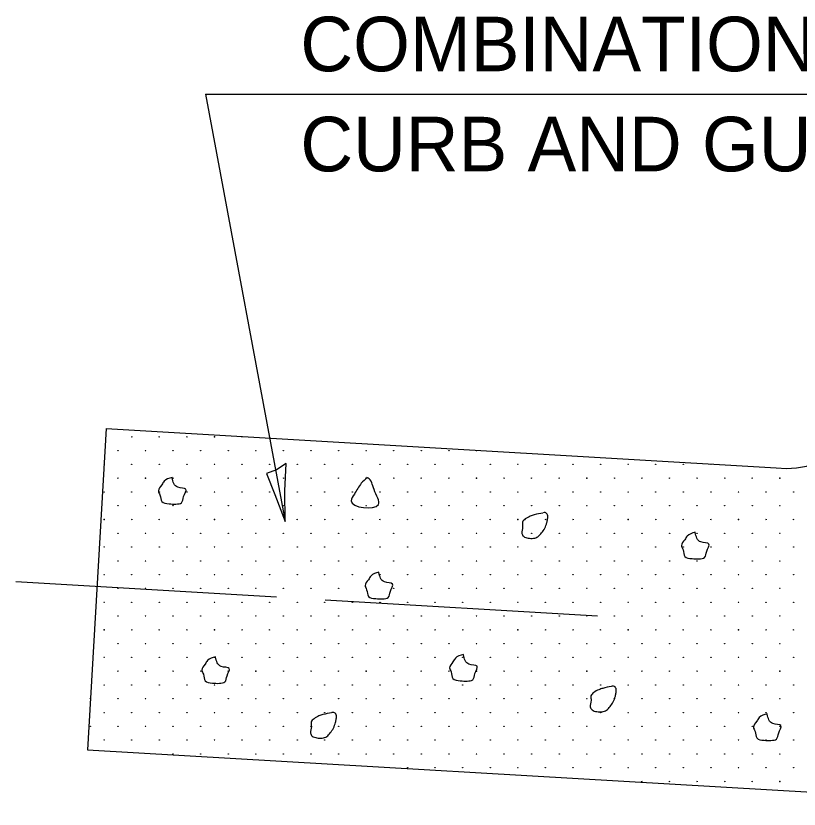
# Model space of a CAD drawing. Extents: x 99578 to 100258, y 100016 to 100456.
# Drawn here: x 99899.28 to 99940.16, y 100119.83 to 100161.24 of the extents above; entities that cross this region are included whole.
import ezdxf

# ---------------------------------------------------------------- set-up
doc = ezdxf.new("R2010")
doc.units = 0
for name, color, linetype in [('Design_PR_Face of Curb line', 7, 'Continuous'), ('Design_PR_Roadway Notes', 7, 'Continuous'), ('Level 11', 7, 'Continuous'), ('Level 30', 7, 'Continuous'), ('Level 49', 7, 'Continuous')]:
    doc.layers.add(name, color=color, linetype=linetype)

msp = doc.modelspace()

# ---------------------------------------------------------------- linework, layer by layer
at = {"layer": 'Design_PR_Face of Curb line'}
for p, q in [((99903.994, 100139.696), (99903.011, 100122.934)), ((99903.994, 100139.696), (99938.96, 100137.644)), ((99903.011, 100122.934), (99955.85, 100119.831))]:
    msp.add_line(p, q, dxfattribs=at)
msp.add_circle((99933.398, 100137.109), 0.0102, dxfattribs=at)
msp.add_arc((99939.429, 100142.946), 5.324, 264.9597, 353.9732, dxfattribs=at)
at = {"layer": 'Design_PR_Roadway Notes'}
for q in [(99967.558, 100157.163), (99913.328, 100134.847)]:
    msp.add_line((99909.174, 100157.163), q, dxfattribs=at)
msp.add_lwpolyline([(99913.395, 100137.879), (99912.879, 100137.537), (99912.357, 100137.346), (99912.803, 100136.259), (99913.328, 100134.847), (99913.321, 100136.456)], close=True, dxfattribs=at)
at = {"layer": 'Level 11'}
for points in [[(99907.435, 100137.148), (99907.018, 100136.949), (99906.894, 100136.757), (99906.719, 100136.45), (99906.801, 100136.233), (99906.894, 100135.887), (99907.275, 100135.77), (99907.635, 100135.759), (99907.927, 100135.83), (99908.037, 100136.151), (99908.155, 100136.532), (99907.727, 100136.639), (99907.435, 100137.127)], [(99917.613, 100137.127), (99917.311, 100136.842), (99916.951, 100136.279), (99916.787, 100135.934), (99918.201, 100135.727), (99917.973, 100136.514), (99917.66, 100137.116), (99917.603, 100137.141)], [(99926.787, 100135.289), (99926.334, 100135.2), (99926.131, 100135.128), (99925.871, 100134.979), (99925.722, 100134.808), (99925.732, 100134.573), (99925.686, 100134.227), (99925.779, 100134.074), (99926.024, 100133.981), (99926.302, 100133.971), (99926.53, 100134.053), (99926.719, 100134.249), (99926.883, 100134.491), (99926.993, 100134.79), (99927.029, 100134.979), (99927.029, 100135.189), (99926.904, 100135.317), (99926.801, 100135.307)], [(99934.738, 100134.288), (99934.321, 100134.088), (99934.193, 100133.896), (99934.019, 100133.589), (99934.101, 100133.372), (99934.193, 100133.023), (99934.574, 100132.909), (99934.938, 100132.898), (99935.226, 100132.97), (99935.337, 100133.29), (99935.454, 100133.671), (99935.027, 100133.778), (99934.738, 100134.266)], [(99918.226, 100132.2), (99917.809, 100132.001), (99917.681, 100131.808), (99917.51, 100131.502), (99917.588, 100131.285), (99917.681, 100130.939), (99918.062, 100130.821), (99918.426, 100130.811), (99918.714, 100130.882), (99918.828, 100131.203), (99918.942, 100131.584), (99918.515, 100131.691), (99918.226, 100132.179)], [(99922.636, 100127.907), (99922.22, 100127.708), (99922.091, 100127.515), (99921.92, 100127.209), (99922.002, 100126.992), (99922.091, 100126.646), (99922.476, 100126.529), (99922.836, 100126.518), (99923.125, 100126.589), (99923.239, 100126.91), (99923.356, 100127.291), (99922.929, 100127.398), (99922.636, 100127.886)], [(99909.701, 100127.79), (99909.284, 100127.59), (99909.156, 100127.398), (99908.985, 100127.091), (99909.067, 100126.874), (99909.156, 100126.525), (99909.537, 100126.411), (99909.901, 100126.4), (99910.189, 100126.472), (99910.303, 100126.792), (99910.421, 100127.173), (99909.993, 100127.28), (99909.701, 100127.768)], [(99930.364, 100126.229), (99929.908, 100126.137), (99929.704, 100126.065), (99929.444, 100125.919), (99929.298, 100125.745), (99929.309, 100125.513), (99929.263, 100125.164), (99929.355, 100125.015), (99929.598, 100124.922), (99929.879, 100124.911), (99930.107, 100124.993), (99930.296, 100125.186), (99930.46, 100125.431), (99930.57, 100125.731), (99930.606, 100125.919), (99930.606, 100126.126), (99930.478, 100126.254), (99930.378, 100126.244)], [(99915.757, 100124.858), (99915.305, 100124.765), (99915.102, 100124.694), (99914.842, 100124.548), (99914.696, 100124.373), (99914.703, 100124.142), (99914.66, 100123.796), (99914.749, 100123.643), (99914.995, 100123.55), (99915.273, 100123.54), (99915.504, 100123.622), (99915.693, 100123.814), (99915.853, 100124.06), (99915.967, 100124.359), (99916.003, 100124.548), (99916.003, 100124.758), (99915.875, 100124.883), (99915.772, 100124.872)], [(99938.493, 100124.808), (99938.076, 100124.608), (99937.948, 100124.416), (99937.777, 100124.11), (99937.859, 100123.892), (99937.948, 100123.547), (99938.329, 100123.429), (99938.693, 100123.419), (99938.981, 100123.49), (99939.095, 100123.81), (99939.213, 100124.192), (99938.785, 100124.298), (99938.493, 100124.787)]]:
    msp.add_spline(points, degree=3, dxfattribs=at)
at = {"layer": 'Level 30'}
for centre in [(99905.328, 100139.268), (99906.768, 100139.268), (99908.207, 100139.268), (99909.647, 100139.268), (99911.086, 100139.268), (99904.609, 100138.549), (99906.048, 100138.549), (99907.488, 100138.549), (99908.927, 100138.549), (99910.367, 100138.549), (99911.806, 100138.549), (99913.246, 100138.549), (99914.685, 100138.549), (99916.124, 100138.549), (99917.564, 100138.549), (99919.003, 100138.549), (99920.443, 100138.549), (99921.882, 100138.549), (99923.322, 100138.549), (99903.889, 100137.829), (99905.328, 100137.829), (99906.768, 100137.829), (99908.207, 100137.829), (99909.647, 100137.829), (99911.086, 100137.829), (99912.526, 100137.829), (99913.965, 100137.829), (99915.405, 100137.829), (99916.844, 100137.829), (99918.284, 100137.829), (99919.723, 100137.829), (99921.163, 100137.829), (99922.602, 100137.829), (99924.042, 100137.829), (99925.481, 100137.829), (99926.92, 100137.829), (99928.36, 100137.829), (99929.799, 100137.829), (99931.239, 100137.829), (99932.678, 100137.829), (99934.118, 100137.829), (99935.557, 100137.829), (99904.609, 100137.109), (99906.048, 100137.109), (99907.488, 100137.109), (99908.927, 100137.109), (99910.367, 100137.109), (99911.806, 100137.109), (99913.246, 100137.109), (99914.685, 100137.109), (99916.124, 100137.109), (99917.564, 100137.109), (99919.003, 100137.109), (99920.443, 100137.109), (99921.882, 100137.109), (99923.322, 100137.109), (99924.761, 100137.109), (99926.201, 100137.109), (99927.64, 100137.109), (99929.08, 100137.109), (99930.519, 100137.109), (99931.959, 100137.109), (99934.838, 100137.109), (99936.277, 100137.109), (99937.716, 100137.109), (99939.156, 100137.109), (99903.889, 100136.389), (99905.328, 100136.389), (99906.768, 100136.389), (99908.207, 100136.389), (99909.647, 100136.389), (99911.086, 100136.389), (99912.526, 100136.389), (99913.965, 100136.389), (99915.405, 100136.389), (99916.844, 100136.389), (99918.284, 100136.389), (99919.723, 100136.389), (99921.163, 100136.389), (99922.602, 100136.389), (99924.042, 100136.389), (99925.481, 100136.389), (99926.92, 100136.389), (99928.36, 100136.389), (99929.799, 100136.389), (99931.239, 100136.389), (99932.678, 100136.389), (99934.118, 100136.389), (99935.557, 100136.389), (99936.997, 100136.389), (99938.436, 100136.389), (99939.876, 100136.389), (99904.609, 100135.67), (99906.048, 100135.67), (99907.488, 100135.67), (99908.927, 100135.67), (99910.367, 100135.67), (99911.806, 100135.67), (99913.246, 100135.67), (99914.685, 100135.67), (99916.124, 100135.67), (99917.564, 100135.67), (99919.003, 100135.67), (99920.443, 100135.67), (99921.882, 100135.67), (99923.322, 100135.67), (99924.761, 100135.67), (99926.201, 100135.67), (99927.64, 100135.67), (99929.08, 100135.67), (99930.519, 100135.67), (99931.959, 100135.67), (99933.398, 100135.67), (99934.838, 100135.67), (99936.277, 100135.67), (99937.716, 100135.67), (99939.156, 100135.67), (99903.889, 100134.95), (99905.328, 100134.95), (99906.768, 100134.95), (99908.207, 100134.95), (99909.647, 100134.95), (99911.086, 100134.95), (99912.526, 100134.95), (99913.965, 100134.95), (99915.405, 100134.95), (99916.844, 100134.95), (99918.284, 100134.95), (99919.723, 100134.95), (99921.163, 100134.95), (99922.602, 100134.95), (99924.042, 100134.95), (99925.481, 100134.95), (99926.92, 100134.95), (99928.36, 100134.95), (99929.799, 100134.95), (99931.239, 100134.95), (99932.678, 100134.95), (99934.118, 100134.95), (99935.557, 100134.95), (99936.997, 100134.95), (99938.436, 100134.95), (99939.876, 100134.95), (99904.609, 100134.23), (99906.048, 100134.23), (99907.488, 100134.23), (99908.927, 100134.23), (99910.367, 100134.23), (99911.806, 100134.23), (99913.246, 100134.23), (99914.685, 100134.23), (99916.124, 100134.23), (99917.564, 100134.23), (99919.003, 100134.23), (99920.443, 100134.23), (99921.882, 100134.23), (99923.322, 100134.23), (99924.761, 100134.23), (99926.201, 100134.23), (99927.64, 100134.23), (99929.08, 100134.23), (99930.519, 100134.23), (99931.959, 100134.23), (99933.398, 100134.23), (99934.838, 100134.23), (99936.277, 100134.23), (99937.716, 100134.23), (99939.156, 100134.23), (99903.889, 100133.51), (99905.328, 100133.51), (99906.768, 100133.51), (99908.207, 100133.51), (99909.647, 100133.51), (99911.086, 100133.51), (99912.526, 100133.51), (99913.965, 100133.51), (99915.405, 100133.51), (99916.844, 100133.51), (99918.284, 100133.51), (99919.723, 100133.51), (99921.163, 100133.51), (99922.602, 100133.51), (99924.042, 100133.51), (99925.481, 100133.51), (99926.92, 100133.51), (99928.36, 100133.51), (99929.799, 100133.51), (99931.239, 100133.51), (99932.678, 100133.51), (99934.118, 100133.51), (99935.557, 100133.51), (99936.997, 100133.51), (99938.436, 100133.51), (99939.876, 100133.51), (99904.609, 100132.791), (99906.048, 100132.791), (99907.488, 100132.791), (99908.927, 100132.791), (99910.367, 100132.791), (99911.806, 100132.791), (99913.246, 100132.791), (99914.685, 100132.791), (99916.124, 100132.791), (99917.564, 100132.791), (99919.003, 100132.791), (99920.443, 100132.791), (99921.882, 100132.791), (99923.322, 100132.791), (99924.761, 100132.791), (99926.201, 100132.791), (99927.64, 100132.791), (99929.08, 100132.791), (99930.519, 100132.791), (99931.959, 100132.791), (99933.398, 100132.791), (99934.838, 100132.791), (99936.277, 100132.791), (99937.716, 100132.791), (99939.156, 100132.791), (99903.889, 100132.071), (99905.328, 100132.071), (99906.768, 100132.071), (99908.207, 100132.071), (99909.647, 100132.071), (99911.086, 100132.071), (99912.526, 100132.071), (99913.965, 100132.071), (99915.405, 100132.071), (99916.844, 100132.071), (99918.284, 100132.071), (99919.723, 100132.071), (99921.163, 100132.071), (99922.602, 100132.071), (99924.042, 100132.071), (99925.481, 100132.071), (99926.92, 100132.071), (99928.36, 100132.071), (99929.799, 100132.071), (99931.239, 100132.071), (99932.678, 100132.071), (99934.118, 100132.071), (99935.557, 100132.071), (99936.997, 100132.071), (99938.436, 100132.071), (99939.876, 100132.071), (99904.609, 100131.351), (99906.048, 100131.351), (99907.488, 100131.351), (99908.927, 100131.351), (99910.367, 100131.351), (99911.806, 100131.351), (99913.246, 100131.351), (99914.685, 100131.351), (99916.124, 100131.351), (99917.564, 100131.351), (99919.003, 100131.351), (99920.443, 100131.351), (99921.882, 100131.351), (99923.322, 100131.351), (99924.761, 100131.351), (99926.201, 100131.351), (99927.64, 100131.351), (99929.08, 100131.351), (99930.519, 100131.351), (99931.959, 100131.351), (99933.398, 100131.351), (99934.838, 100131.351), (99936.277, 100131.351), (99937.716, 100131.351), (99939.156, 100131.351), (99903.889, 100130.632), (99905.328, 100130.632), (99906.768, 100130.632), (99908.207, 100130.632), (99909.647, 100130.632), (99911.086, 100130.632), (99912.526, 100130.632), (99913.965, 100130.632), (99915.405, 100130.632), (99916.844, 100130.632), (99918.284, 100130.632), (99919.723, 100130.632), (99921.163, 100130.632), (99922.602, 100130.632), (99924.042, 100130.632), (99925.481, 100130.632), (99926.92, 100130.632), (99928.36, 100130.632), (99929.799, 100130.632), (99931.239, 100130.632), (99932.678, 100130.632), (99934.118, 100130.632), (99935.557, 100130.632), (99936.997, 100130.632), (99938.436, 100130.632), (99939.876, 100130.632), (99904.609, 100129.912), (99906.048, 100129.912), (99907.488, 100129.912), (99908.927, 100129.912), (99910.367, 100129.912), (99911.806, 100129.912), (99913.246, 100129.912), (99914.685, 100129.912), (99916.124, 100129.912), (99917.564, 100129.912), (99919.003, 100129.912), (99920.443, 100129.912), (99921.882, 100129.912), (99923.322, 100129.912), (99924.761, 100129.912), (99926.201, 100129.912), (99927.64, 100129.912), (99929.08, 100129.912), (99930.519, 100129.912), (99931.959, 100129.912), (99933.398, 100129.912), (99934.838, 100129.912), (99936.277, 100129.912), (99937.716, 100129.912), (99939.156, 100129.912), (99903.889, 100129.192), (99905.328, 100129.192), (99906.768, 100129.192), (99908.207, 100129.192), (99909.647, 100129.192), (99911.086, 100129.192), (99912.526, 100129.192), (99913.965, 100129.192), (99915.405, 100129.192), (99916.844, 100129.192), (99918.284, 100129.192), (99919.723, 100129.192), (99921.163, 100129.192), (99922.602, 100129.192), (99924.042, 100129.192), (99925.481, 100129.192), (99926.92, 100129.192), (99928.36, 100129.192), (99929.799, 100129.192), (99931.239, 100129.192), (99932.678, 100129.192), (99934.118, 100129.192), (99935.557, 100129.192), (99936.997, 100129.192), (99938.436, 100129.192), (99939.876, 100129.192), (99904.609, 100128.472), (99906.048, 100128.472), (99907.488, 100128.472), (99908.927, 100128.472), (99910.367, 100128.472), (99911.806, 100128.472), (99913.246, 100128.472), (99914.685, 100128.472), (99916.124, 100128.472), (99917.564, 100128.472), (99919.003, 100128.472), (99920.443, 100128.472), (99921.882, 100128.472), (99923.322, 100128.472), (99924.761, 100128.472), (99926.201, 100128.472), (99927.64, 100128.472), (99929.08, 100128.472), (99930.519, 100128.472), (99931.959, 100128.472), (99933.398, 100128.472), (99934.838, 100128.472), (99936.277, 100128.472), (99937.716, 100128.472), (99939.156, 100128.472), (99903.889, 100127.753), (99905.328, 100127.753), (99906.768, 100127.753), (99908.207, 100127.753), (99909.647, 100127.753), (99911.086, 100127.753), (99912.526, 100127.753), (99913.965, 100127.753), (99915.405, 100127.753), (99916.844, 100127.753), (99918.284, 100127.753), (99919.723, 100127.753), (99921.163, 100127.753), (99922.602, 100127.753), (99924.042, 100127.753), (99925.481, 100127.753), (99926.92, 100127.753), (99928.36, 100127.753), (99929.799, 100127.753), (99931.239, 100127.753), (99932.678, 100127.753), (99934.118, 100127.753), (99935.557, 100127.753), (99936.997, 100127.753), (99938.436, 100127.753), (99939.876, 100127.753), (99904.609, 100127.033), (99906.048, 100127.033), (99907.488, 100127.033), (99908.927, 100127.033), (99910.367, 100127.033), (99911.806, 100127.033), (99913.246, 100127.033), (99914.685, 100127.033), (99916.124, 100127.033), (99917.564, 100127.033), (99919.003, 100127.033), (99920.443, 100127.033), (99921.882, 100127.033), (99923.322, 100127.033), (99924.761, 100127.033), (99926.201, 100127.033), (99927.64, 100127.033), (99929.08, 100127.033), (99930.519, 100127.033), (99931.959, 100127.033), (99933.398, 100127.033), (99934.838, 100127.033), (99936.277, 100127.033), (99937.716, 100127.033), (99939.156, 100127.033), (99903.889, 100126.313), (99905.328, 100126.313), (99906.768, 100126.313), (99908.207, 100126.313), (99909.647, 100126.313), (99911.086, 100126.313), (99912.526, 100126.313), (99913.965, 100126.313), (99915.405, 100126.313), (99916.844, 100126.313), (99918.284, 100126.313), (99919.723, 100126.313), (99921.163, 100126.313), (99922.602, 100126.313), (99924.042, 100126.313), (99925.481, 100126.313), (99926.92, 100126.313), (99928.36, 100126.313), (99929.799, 100126.313), (99931.239, 100126.313), (99932.678, 100126.313), (99934.118, 100126.313), (99935.557, 100126.313), (99936.997, 100126.313), (99938.436, 100126.313), (99939.876, 100126.313), (99903.169, 100125.593), (99904.609, 100125.593), (99906.048, 100125.593), (99907.488, 100125.593), (99908.927, 100125.593), (99910.367, 100125.593), (99911.806, 100125.593), (99913.246, 100125.593), (99914.685, 100125.593), (99916.124, 100125.593), (99917.564, 100125.593), (99919.003, 100125.593), (99920.443, 100125.593), (99921.882, 100125.593), (99923.322, 100125.593), (99924.761, 100125.593), (99926.201, 100125.593), (99927.64, 100125.593), (99929.08, 100125.593), (99930.519, 100125.593), (99931.959, 100125.593), (99933.398, 100125.593), (99934.838, 100125.593), (99936.277, 100125.593), (99937.716, 100125.593), (99939.156, 100125.593), (99903.889, 100124.874), (99905.328, 100124.874), (99906.768, 100124.874), (99908.207, 100124.874), (99909.647, 100124.874), (99911.086, 100124.874), (99912.526, 100124.874), (99913.965, 100124.874), (99915.405, 100124.874), (99916.844, 100124.874), (99918.284, 100124.874), (99919.723, 100124.874), (99921.163, 100124.874), (99922.602, 100124.874), (99924.042, 100124.874), (99925.481, 100124.874), (99926.92, 100124.874), (99928.36, 100124.874), (99929.799, 100124.874), (99931.239, 100124.874), (99932.678, 100124.874), (99934.118, 100124.874), (99935.557, 100124.874), (99936.997, 100124.874), (99938.436, 100124.874), (99939.876, 100124.874), (99903.169, 100124.154), (99904.609, 100124.154), (99906.048, 100124.154), (99907.488, 100124.154), (99908.927, 100124.154), (99910.367, 100124.154), (99911.806, 100124.154), (99913.246, 100124.154), (99914.685, 100124.154), (99916.124, 100124.154), (99917.564, 100124.154), (99919.003, 100124.154), (99920.443, 100124.154), (99921.882, 100124.154), (99923.322, 100124.154), (99924.761, 100124.154), (99926.201, 100124.154), (99927.64, 100124.154), (99929.08, 100124.154), (99930.519, 100124.154), (99931.959, 100124.154), (99933.398, 100124.154), (99934.838, 100124.154), (99936.277, 100124.154), (99937.716, 100124.154), (99939.156, 100124.154), (99903.889, 100123.434), (99905.328, 100123.434), (99906.768, 100123.434), (99908.207, 100123.434), (99909.647, 100123.434), (99911.086, 100123.434), (99912.526, 100123.434), (99913.965, 100123.434), (99915.405, 100123.434), (99916.844, 100123.434), (99918.284, 100123.434), (99919.723, 100123.434), (99921.163, 100123.434), (99922.602, 100123.434), (99924.042, 100123.434), (99925.481, 100123.434), (99926.92, 100123.434), (99928.36, 100123.434), (99929.799, 100123.434), (99931.239, 100123.434), (99932.678, 100123.434), (99934.118, 100123.434), (99935.557, 100123.434), (99936.997, 100123.434), (99938.436, 100123.434), (99939.876, 100123.434), (99907.488, 100122.714), (99908.927, 100122.714), (99910.367, 100122.714), (99911.806, 100122.714), (99913.246, 100122.714), (99914.685, 100122.714), (99916.124, 100122.714), (99917.564, 100122.714), (99919.003, 100122.714), (99920.443, 100122.714), (99921.882, 100122.714), (99923.322, 100122.714), (99924.761, 100122.714), (99926.201, 100122.714), (99927.64, 100122.714), (99929.08, 100122.714), (99930.519, 100122.714), (99931.959, 100122.714), (99933.398, 100122.714), (99934.838, 100122.714), (99936.277, 100122.714), (99937.716, 100122.714), (99939.156, 100122.714), (99919.723, 100121.995), (99921.163, 100121.995), (99922.602, 100121.995), (99924.042, 100121.995), (99925.481, 100121.995), (99926.92, 100121.995), (99928.36, 100121.995), (99929.799, 100121.995), (99931.239, 100121.995), (99932.678, 100121.995), (99934.118, 100121.995), (99935.557, 100121.995), (99936.997, 100121.995), (99938.436, 100121.995), (99939.876, 100121.995), (99931.959, 100121.275), (99933.398, 100121.275), (99934.838, 100121.275), (99936.277, 100121.275), (99937.716, 100121.275), (99939.156, 100121.275)]:
    msp.add_circle(centre, 0.0102, dxfattribs=at)
at = {"layer": 'Level 49'}
for p, q in [((99899.281, 100131.708), (99912.882, 100130.91)), ((99915.426, 100130.761), (99929.644, 100129.927))]:
    msp.add_line(p, q, dxfattribs=at)

# ---------------------------------------------------------------- texts
at = {"layer": 'Design_PR_Roadway Notes'}
for s, p in [('COMBINATION CONCRETE', (99914.13, 100158.351)), ('CURB AND GUTTER', (99914.13, 100153.126))]:
    msp.add_text(s, height=2.85, dxfattribs=at).set_placement(p)

doc.saveas('drawing.dxf')
